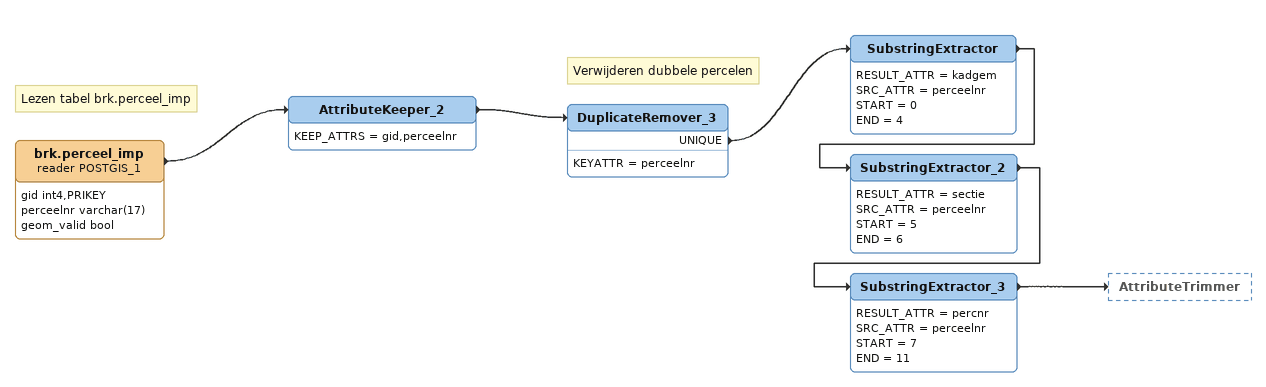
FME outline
Note: Lezen tabel brk.perceel_imp
brk.perceel_imp (reader POSTGIS_1)
    attributes: gid int4,PRIKEY, perceelnr varchar(17), geom_valid bool
    -> AttributeKeeper_2
AttributeKeeper_2
    KEEP_ATTRS = gid,perceelnr
    -> DuplicateRemover_3
Note: Verwijderen dubbele percelen
DuplicateRemover_3
    KEYATTR = perceelnr
    UNIQUE -> SubstringExtractor
SubstringExtractor
    RESULT_ATTR = kadgem
    SRC_ATTR = perceelnr
    START = 0
    END = 4
    -> SubstringExtractor_2
SubstringExtractor_2
    RESULT_ATTR = sectie
    SRC_ATTR = perceelnr
    START = 5
    END = 6
    -> SubstringExtractor_3
SubstringExtractor_3
    RESULT_ATTR = percnr
    SRC_ATTR = perceelnr
    START = 7
    END = 11
    -> AttributeTrimmer
